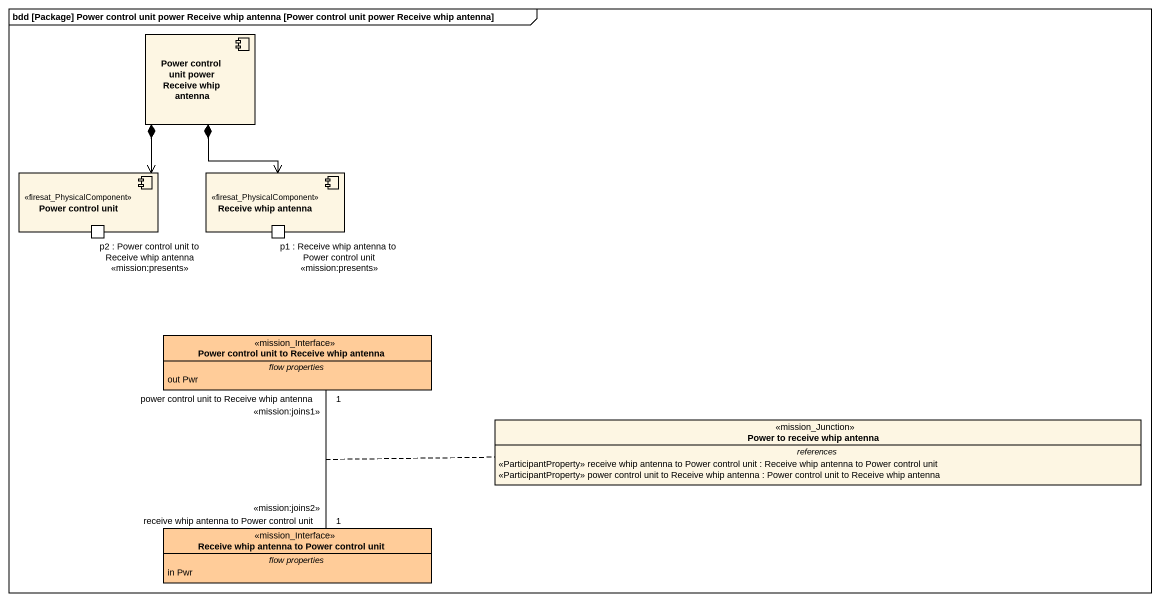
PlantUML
@startuml
mainframe bdd [Package] Power control unit power Receive whip antenna [Power control unit power Receive whip antenna]
allowmixing
hide circle
hide empty members
component "Power control unit power Receive whip antenna" as Power_control_unit_power
component "Power control unit" as Power_control_unit <<firesat_PhysicalComponent>> {
  port "p2 : Power control unit to Receive whip antenna <<mission:presents>>" as p2_Power_control_unit_to
}
component "Receive whip antenna" as Receive_whip_antenna <<firesat_PhysicalComponent>> {
  port "p1 : Receive whip antenna to Power control unit <<mission:presents>>" as p1_Receive_whip_antenna_to
}
class "Power control unit to Receive whip antenna" as Power_control_unit_to <<mission_Interface>> #FFCC99 {
  -- flow properties --
  out Pwr
}
class "Power to receive whip antenna" as Power_to_receive_whip <<mission_Junction>> {
  -- references --
  <<ParticipantProperty>> receive whip antenna to Power control unit : Receive whip antenna to Power control unit
  <<ParticipantProperty>> power control unit to Receive whip antenna : Power control unit to Receive whip antenna
}
class "Receive whip antenna to Power control unit" as Receive_whip_antenna_to <<mission_Interface>> #FFCC99 {
  -- flow properties --
  in Pwr
}
Power_control_unit_power *--> Power_control_unit
Power_control_unit_power *--> Receive_whip_antenna
Power_control_unit_to "1\npower control unit to Receive whip antenna\n<<mission:joins1>>" -- "1\nreceive whip antenna to Power control unit\n<<mission:joins2>>" Receive_whip_antenna_to
(Power_control_unit_to, Receive_whip_antenna_to) .. Power_to_receive_whip
@enduml
